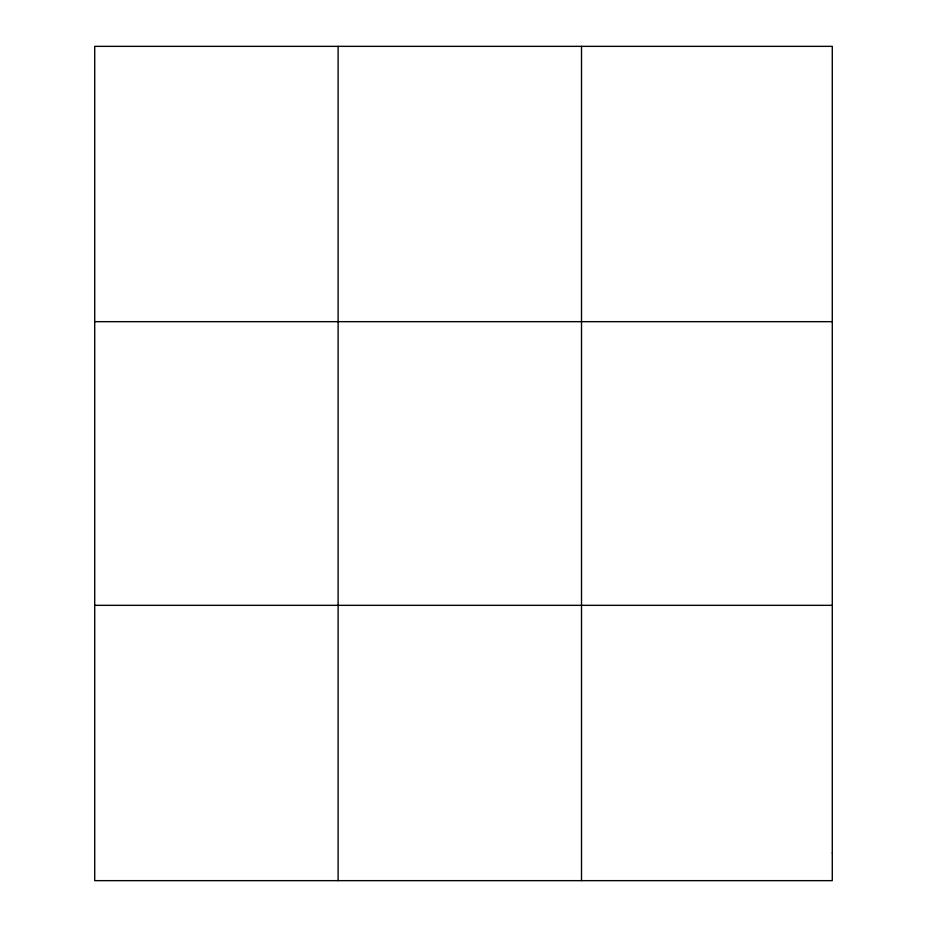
<?xml version="1.0" encoding="UTF-8"?>
<svg xmlns="http://www.w3.org/2000/svg" width="927" height="927" viewBox="0 0 927 927"><rect width="100%" height="100%" fill="white"/><g stroke="black" fill="none" stroke-linecap="round" stroke-linejoin="round"><path stroke-width="1.39" d="M338.112 46.35L338.112 880.65M581.507 46.35L581.507 880.65M94.716 321.669L832.284 321.669M94.716 605.331L832.284 605.331M832.284 853.118L832.284 880.65L94.716 880.65L94.716 46.35L832.284 46.35L832.284 853.118"/></g></svg>
